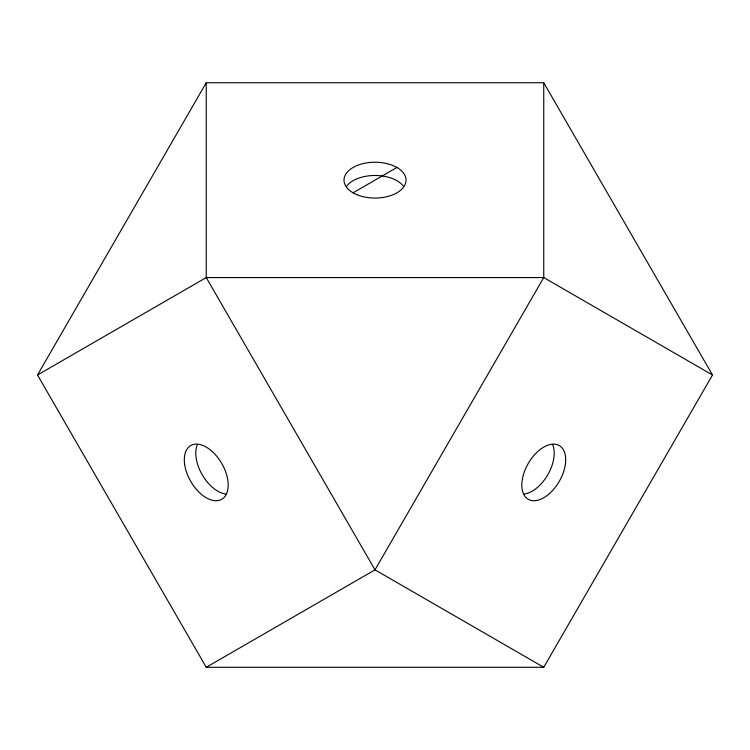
<?xml version="1.0" encoding="UTF-8"?>
<svg xmlns="http://www.w3.org/2000/svg" width="750" height="750" viewBox="0 0 750 750"><rect width="100%" height="100%" fill="white"/><g stroke="black" fill="none" stroke-linecap="round" stroke-linejoin="round"><path stroke-width="1.12" d="M543.75 82.716L543.75 277.566L375 569.85L206.25 667.284L37.5 375L206.25 82.716L543.75 82.716L712.5 375L543.75 667.284L206.25 667.284M37.5 375L206.25 277.566L543.75 277.566L712.5 375M353.062 192.806L396.938 167.475M543.75 667.284L375 569.85L206.25 277.566L206.25 82.716M552.675 444.703A31.022 17.916 -60 0 1 547.791 474.759A31.022 17.916 -60 0 1 524.203 494.016M225.797 494.016A31.022 17.916 60 0 1 202.209 474.759A31.022 17.916 60 0 1 197.325 444.703M346.528 186.281A31.022 17.916 0 0 1 375 175.481A31.022 17.916 0 0 1 403.472 186.281M549.431 493.612A31.022 17.916 -60 0 0 559.266 445.556A31.022 17.916 -60 0 0 522.562 478.106A31.022 17.916 -60 0 0 549.431 493.612M184.584 463.912A31.022 17.916 60 0 0 220.078 500.072A31.022 17.916 60 0 0 214.088 453.291A31.022 17.916 60 0 0 184.584 463.912M356.794 194.644A31.022 17.916 0 0 0 405.863 181.997A31.022 17.916 0 0 0 362.344 163.791A31.022 17.916 0 0 0 356.794 194.644"/></g></svg>
